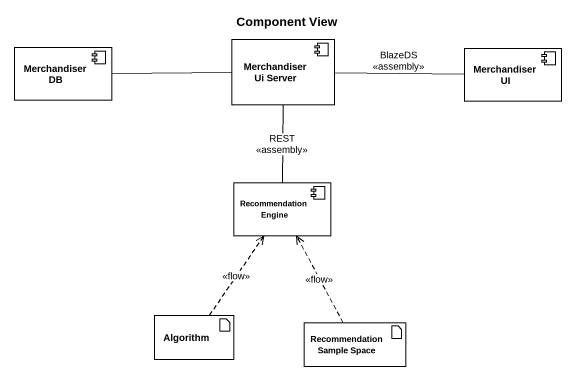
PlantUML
@startuml
title Component View
component "Merchandiser DB" as Merchandiser_DB
component "Merchandiser Ui Server" as Merchandiser_Ui_Server
component "Merchandiser UI" as Merchandiser_UI
component "Recommendation Engine" as Recommendation_Engine
artifact Algorithm
artifact "Recommendation Sample Space" as Recommendation_Sample_Space
Merchandiser_DB -right- Merchandiser_Ui_Server
Merchandiser_Ui_Server -- Recommendation_Engine : REST\n<<assembly>>
Merchandiser_UI -left- Merchandiser_Ui_Server : BlazeDS\n<<assembly>>
Algorithm .up.> Recommendation_Engine : <<flow>>
Recommendation_Sample_Space .up.> Recommendation_Engine : <<flow>>
@enduml
